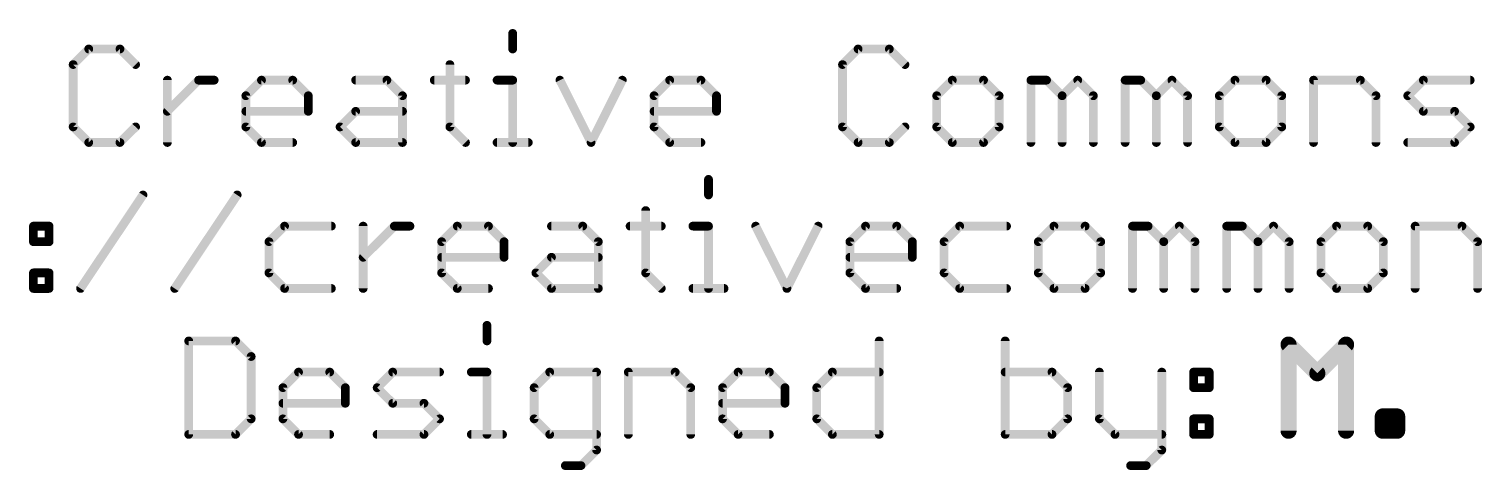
# Model space of a CAD drawing. Extents: x -9 to 98, y -21 to 39.
# Drawn here: x 20.16 to 45.41, y -20.86 to -13.19 of the extents above; entities that cross this region are included whole.
import ezdxf

# ---------------------------------------------------------------- set-up
doc = ezdxf.new("R2010")
doc.units = 0
doc.layers.add('51', color=53, linetype='CONTINUOUS')

msp = doc.modelspace()

# ---------------------------------------------------------------- linework, layer by layer
at = {"layer": '51'}
for points, const_width in [([(28.5662, -13.2656), (28.5662, -13.5368)], 0.1524), ([(21.199, -13.5368), (20.9279, -13.808)], 0.1524), ([(21.7414, -13.5368), (21.199, -13.5368)], 0.1524), ([(22.0125, -13.808), (21.7414, -13.5368)], 0.1524), ([(34.5691, -13.5368), (34.298, -13.808)], 0.1524), ([(35.1115, -13.5368), (34.5691, -13.5368)], 0.1524), ([(35.3826, -13.808), (35.1115, -13.5368)], 0.1524), ([(20.9279, -13.808), (20.9279, -14.8926)], 0.1524), ([(27.4748, -13.808), (27.4748, -14.8926)], 0.1524), ([(34.298, -13.808), (34.298, -14.8926)], 0.1524), ([(22.565, -15.1638), (22.565, -14.0791)], 0.1524), ([(22.565, -14.6215), (23.1074, -14.0791)], 0.1524), ([(23.1074, -14.0791), (23.3785, -14.0791)], 0.1524), ([(23.9293, -14.3503), (24.2005, -14.0791)], 0.1524), ([(24.2005, -14.0791), (24.7428, -14.0791)], 0.1524), ([(24.7428, -14.0791), (25.014, -14.3503)], 0.1524), ([(25.8376, -14.0791), (26.38, -14.0791)], 0.1524), ([(26.38, -14.0791), (26.6511, -14.3503)], 0.1524), ([(27.2036, -14.0791), (27.746, -14.0791)], 0.1524), ([(28.2951, -14.0791), (28.5662, -14.0791)], 0.1524), ([(28.5662, -14.0791), (28.5662, -15.1638)], 0.1524), ([(29.3865, -14.0791), (29.9288, -15.1638)], 0.1524), ([(29.9288, -15.1638), (30.4712, -14.0791)], 0.1524), ([(31.0237, -14.3503), (31.2948, -14.0791)], 0.1524), ([(31.2948, -14.0791), (31.8372, -14.0791)], 0.1524), ([(31.8372, -14.0791), (32.1083, -14.3503)], 0.1524), ([(36.2063, -14.0791), (35.9351, -14.3503)], 0.1524), ([(36.7486, -14.0791), (36.2063, -14.0791)], 0.1524), ([(37.0198, -14.3503), (36.7486, -14.0791)], 0.1524), ([(37.5723, -15.1638), (37.5723, -14.0791)], 0.1524), ([(37.5723, -14.0791), (37.8435, -14.0791)], 0.1524), ([(37.8435, -14.0791), (38.1146, -14.3503)], 0.1524), ([(38.1146, -14.3503), (38.3858, -14.0791)], 0.1524), ([(38.3858, -14.0791), (38.657, -14.3503)], 0.1524), ([(39.2095, -15.1638), (39.2095, -14.0791)], 0.1524), ([(39.2095, -14.0791), (39.4806, -14.0791)], 0.1524), ([(39.4806, -14.0791), (39.7518, -14.3503)], 0.1524), ([(39.7518, -14.3503), (40.0229, -14.0791)], 0.1524), ([(40.0229, -14.0791), (40.2941, -14.3503)], 0.1524), ([(41.1178, -14.0791), (40.8466, -14.3503)], 0.1524), ([(41.6601, -14.0791), (41.1178, -14.0791)], 0.1524), ([(41.9313, -14.3503), (41.6601, -14.0791)], 0.1524), ([(42.4838, -15.1638), (42.4838, -14.0791)], 0.1524), ([(42.4838, -14.0791), (43.2973, -14.0791)], 0.1524), ([(43.2973, -14.0791), (43.5684, -14.3503)], 0.1524), ([(44.1209, -14.3503), (44.3921, -14.0791)], 0.1524), ([(44.3921, -14.0791), (45.2056, -14.0791)], 0.1524), ([(23.9293, -14.8926), (23.9293, -14.3503)], 0.1524), ([(25.014, -14.3503), (25.014, -14.6215)], 0.1524), ([(26.6511, -14.3503), (26.6511, -15.1638)], 0.1524), ([(31.0237, -14.8926), (31.0237, -14.3503)], 0.1524), ([(32.1083, -14.3503), (32.1083, -14.6215)], 0.1524), ([(35.9351, -14.3503), (35.9351, -14.8926)], 0.1524), ([(37.0198, -14.8926), (37.0198, -14.3503)], 0.1524), ([(38.1146, -14.3503), (38.1146, -15.1638)], 0.1524), ([(38.657, -14.3503), (38.657, -15.1638)], 0.1524), ([(39.7518, -14.3503), (39.7518, -15.1638)], 0.1524), ([(40.2941, -14.3503), (40.2941, -15.1638)], 0.1524), ([(40.8466, -14.3503), (40.8466, -14.8926)], 0.1524), ([(41.9313, -14.8926), (41.9313, -14.3503)], 0.1524), ([(43.5684, -14.3503), (43.5684, -15.1638)], 0.1524), ([(44.3921, -14.6215), (44.1209, -14.3503)], 0.1524), ([(25.014, -14.6215), (23.9293, -14.6215)], 0.1524), ([(25.5665, -14.8926), (25.8376, -14.6215)], 0.1524), ([(25.8376, -14.6215), (26.6511, -14.6215)], 0.1524), ([(32.1083, -14.6215), (31.0237, -14.6215)], 0.1524), ([(44.9344, -14.6215), (44.3921, -14.6215)], 0.1524), ([(45.2056, -14.8926), (44.9344, -14.6215)], 0.1524), ([(20.9279, -14.8926), (21.199, -15.1638)], 0.1524), ([(21.7414, -15.1638), (22.0125, -14.8926)], 0.1524), ([(24.2005, -15.1638), (23.9293, -14.8926)], 0.1524), ([(25.8376, -15.1638), (25.5665, -14.8926)], 0.1524), ([(27.4748, -14.8926), (27.746, -15.1638)], 0.1524), ([(31.2948, -15.1638), (31.0237, -14.8926)], 0.1524), ([(34.298, -14.8926), (34.5691, -15.1638)], 0.1524), ([(35.1115, -15.1638), (35.3826, -14.8926)], 0.1524), ([(35.9351, -14.8926), (36.2063, -15.1638)], 0.1524), ([(36.7486, -15.1638), (37.0198, -14.8926)], 0.1524), ([(40.8466, -14.8926), (41.1178, -15.1638)], 0.1524), ([(41.6601, -15.1638), (41.9313, -14.8926)], 0.1524), ([(44.9344, -15.1638), (45.2056, -14.8926)], 0.1524), ([(21.199, -15.1638), (21.7414, -15.1638)], 0.1524), ([(24.7428, -15.1638), (24.2005, -15.1638)], 0.1524), ([(26.6511, -15.1638), (25.8376, -15.1638)], 0.1524), ([(28.2951, -15.1638), (28.8374, -15.1638)], 0.1524), ([(31.8372, -15.1638), (31.2948, -15.1638)], 0.1524), ([(34.5691, -15.1638), (35.1115, -15.1638)], 0.1524), ([(36.2063, -15.1638), (36.7486, -15.1638)], 0.1524), ([(41.1178, -15.1638), (41.6601, -15.1638)], 0.1524), ([(44.1209, -15.1638), (44.9344, -15.1638)], 0.1524), ([(31.969, -15.8056), (31.969, -16.0768)], 0.1524), ([(21.0563, -17.7038), (22.1409, -16.0768)], 0.1524), ([(22.6934, -17.7038), (23.7781, -16.0768)], 0.1524), ([(30.8775, -16.348), (30.8775, -17.4326)], 0.1524), ([(20.2377, -16.6191), (20.5089, -16.6191)], 0.1524), ([(20.2377, -16.8903), (20.2377, -16.6191)], 0.1524), ([(20.5089, -16.6191), (20.5089, -16.8903)], 0.1524), ([(24.6018, -16.6191), (24.3306, -16.8903)], 0.1524), ([(25.4153, -16.6191), (24.6018, -16.6191)], 0.1524), ([(25.9677, -17.7038), (25.9677, -16.6191)], 0.1524), ([(25.9677, -17.1615), (26.5101, -16.6191)], 0.1524), ([(26.5101, -16.6191), (26.7812, -16.6191)], 0.1524), ([(27.332, -16.8903), (27.6032, -16.6191)], 0.1524), ([(27.6032, -16.6191), (28.1455, -16.6191)], 0.1524), ([(28.1455, -16.6191), (28.4167, -16.8903)], 0.1524), ([(29.2404, -16.6191), (29.7827, -16.6191)], 0.1524), ([(29.7827, -16.6191), (30.0539, -16.8903)], 0.1524), ([(30.6064, -16.6191), (31.1487, -16.6191)], 0.1524), ([(31.6978, -16.6191), (31.969, -16.6191)], 0.1524), ([(31.969, -16.6191), (31.969, -17.7038)], 0.1524), ([(32.7892, -16.6191), (33.3316, -17.7038)], 0.1524), ([(33.3316, -17.7038), (33.8739, -16.6191)], 0.1524), ([(34.4264, -16.8903), (34.6975, -16.6191)], 0.1524), ([(34.6975, -16.6191), (35.2399, -16.6191)], 0.1524), ([(35.2399, -16.6191), (35.511, -16.8903)], 0.1524), ([(36.3347, -16.6191), (36.0635, -16.8903)], 0.1524), ([(37.1482, -16.6191), (36.3347, -16.6191)], 0.1524), ([(37.9719, -16.6191), (37.7007, -16.8903)], 0.1524), ([(38.5142, -16.6191), (37.9719, -16.6191)], 0.1524), ([(38.7854, -16.8903), (38.5142, -16.6191)], 0.1524), ([(39.3379, -17.7038), (39.3379, -16.6191)], 0.1524), ([(39.3379, -16.6191), (39.609, -16.6191)], 0.1524), ([(39.609, -16.6191), (39.8802, -16.8903)], 0.1524), ([(39.8802, -16.8903), (40.1514, -16.6191)], 0.1524), ([(40.1514, -16.6191), (40.4225, -16.8903)], 0.1524), ([(40.975, -17.7038), (40.975, -16.6191)], 0.1524), ([(40.975, -16.6191), (41.2462, -16.6191)], 0.1524), ([(41.2462, -16.6191), (41.5173, -16.8903)], 0.1524), ([(41.5173, -16.8903), (41.7885, -16.6191)], 0.1524), ([(41.7885, -16.6191), (42.0597, -16.8903)], 0.1524), ([(42.8833, -16.6191), (42.6122, -16.8903)], 0.1524), ([(43.4257, -16.6191), (42.8833, -16.6191)], 0.1524), ([(43.6968, -16.8903), (43.4257, -16.6191)], 0.1524), ([(44.2493, -17.7038), (44.2493, -16.6191)], 0.1524), ([(44.2493, -16.6191), (45.0628, -16.6191)], 0.1524), ([(45.0628, -16.6191), (45.334, -16.8903)], 0.1524), ([(20.5089, -16.8903), (20.2377, -16.8903)], 0.1524), ([(24.3306, -16.8903), (24.3306, -17.4326)], 0.1524), ([(27.332, -17.4326), (27.332, -16.8903)], 0.1524), ([(28.4167, -16.8903), (28.4167, -17.1615)], 0.1524), ([(30.0539, -16.8903), (30.0539, -17.7038)], 0.1524), ([(34.4264, -17.4326), (34.4264, -16.8903)], 0.1524), ([(35.511, -16.8903), (35.511, -17.1615)], 0.1524), ([(36.0635, -16.8903), (36.0635, -17.4326)], 0.1524), ([(37.7007, -16.8903), (37.7007, -17.4326)], 0.1524), ([(38.7854, -17.4326), (38.7854, -16.8903)], 0.1524), ([(39.8802, -16.8903), (39.8802, -17.7038)], 0.1524), ([(40.4225, -16.8903), (40.4225, -17.7038)], 0.1524), ([(41.5173, -16.8903), (41.5173, -17.7038)], 0.1524), ([(42.0597, -16.8903), (42.0597, -17.7038)], 0.1524), ([(42.6122, -16.8903), (42.6122, -17.4326)], 0.1524), ([(43.6968, -17.4326), (43.6968, -16.8903)], 0.1524), ([(45.334, -16.8903), (45.334, -17.7038)], 0.1524), ([(28.4167, -17.1615), (27.332, -17.1615)], 0.1524), ([(28.9692, -17.4326), (29.2404, -17.1615)], 0.1524), ([(29.2404, -17.1615), (30.0539, -17.1615)], 0.1524), ([(35.511, -17.1615), (34.4264, -17.1615)], 0.1524), ([(20.2377, -17.4326), (20.5089, -17.4326)], 0.1524), ([(20.2377, -17.7038), (20.2377, -17.4326)], 0.1524), ([(20.5089, -17.4326), (20.5089, -17.7038)], 0.1524), ([(24.3306, -17.4326), (24.6018, -17.7038)], 0.1524), ([(27.6032, -17.7038), (27.332, -17.4326)], 0.1524), ([(29.2404, -17.7038), (28.9692, -17.4326)], 0.1524), ([(30.8775, -17.4326), (31.1487, -17.7038)], 0.1524), ([(34.6975, -17.7038), (34.4264, -17.4326)], 0.1524), ([(36.0635, -17.4326), (36.3347, -17.7038)], 0.1524), ([(37.7007, -17.4326), (37.9719, -17.7038)], 0.1524), ([(38.5142, -17.7038), (38.7854, -17.4326)], 0.1524), ([(42.6122, -17.4326), (42.8833, -17.7038)], 0.1524), ([(43.4257, -17.7038), (43.6968, -17.4326)], 0.1524), ([(20.5089, -17.7038), (20.2377, -17.7038)], 0.1524), ([(24.6018, -17.7038), (25.4153, -17.7038)], 0.1524), ([(28.1455, -17.7038), (27.6032, -17.7038)], 0.1524), ([(30.0539, -17.7038), (29.2404, -17.7038)], 0.1524), ([(31.6978, -17.7038), (32.2401, -17.7038)], 0.1524), ([(35.2399, -17.7038), (34.6975, -17.7038)], 0.1524), ([(36.3347, -17.7038), (37.1482, -17.7038)], 0.1524), ([(37.9719, -17.7038), (38.5142, -17.7038)], 0.1524), ([(42.8833, -17.7038), (43.4257, -17.7038)], 0.1524), ([(28.1188, -18.3456), (28.1188, -18.6168)], 0.1524), ([(22.9362, -18.6168), (22.9362, -20.2438)], 0.1524), ([(23.7497, -18.6168), (22.9362, -18.6168)], 0.1524), ([(24.0209, -18.888), (23.7497, -18.6168)], 0.1524), ([(34.9352, -18.6168), (34.9352, -20.2438)], 0.1524), ([(37.1249, -18.6168), (37.1249, -20.2438)], 0.1524), ([(42.0497, -20.1803), (42.0497, -18.6804)], 0.2794), ([(42.0497, -18.6804), (42.5497, -19.1804)], 0.2794), ([(42.5497, -19.1804), (43.0496, -18.6804)], 0.2794), ([(43.0496, -18.6804), (43.0496, -20.1803)], 0.2794), ([(24.0209, -19.9726), (24.0209, -18.888)], 0.1524), ([(24.5734, -19.4303), (24.8445, -19.1591)], 0.1524), ([(24.8445, -19.1591), (25.3869, -19.1591)], 0.1524), ([(25.3869, -19.1591), (25.658, -19.4303)], 0.1524), ([(26.2105, -19.4303), (26.4817, -19.1591)], 0.1524), ([(26.4817, -19.1591), (27.2952, -19.1591)], 0.1524), ([(27.8477, -19.1591), (28.1188, -19.1591)], 0.1524), ([(28.1188, -19.1591), (28.1188, -20.2438)], 0.1524), ([(29.2103, -19.1591), (28.9391, -19.4303)], 0.1524), ([(30.0238, -19.1591), (29.2103, -19.1591)], 0.1524), ([(30.0238, -20.515), (30.0238, -19.1591)], 0.1524), ([(30.5763, -20.2438), (30.5763, -19.1591)], 0.1524), ([(30.5763, -19.1591), (31.3898, -19.1591)], 0.1524), ([(31.3898, -19.1591), (31.6609, -19.4303)], 0.1524), ([(32.2134, -19.4303), (32.4846, -19.1591)], 0.1524), ([(32.4846, -19.1591), (33.0269, -19.1591)], 0.1524), ([(33.0269, -19.1591), (33.2981, -19.4303)], 0.1524), ([(33.8506, -19.4303), (34.1217, -19.1591)], 0.1524), ([(34.1217, -19.1591), (34.9352, -19.1591)], 0.1524), ([(37.9384, -19.1591), (37.1249, -19.1591)], 0.1524), ([(38.2095, -19.4303), (37.9384, -19.1591)], 0.1524), ([(38.762, -19.1591), (38.762, -19.9726)], 0.1524), ([(39.8467, -19.1591), (39.8467, -20.515)], 0.1524), ([(40.3992, -19.1591), (40.6704, -19.1591)], 0.1524), ([(40.3992, -19.4303), (40.3992, -19.1591)], 0.1524), ([(40.6704, -19.1591), (40.6704, -19.4303)], 0.1524), ([(24.5734, -19.9726), (24.5734, -19.4303)], 0.1524), ([(25.658, -19.4303), (25.658, -19.7015)], 0.1524), ([(26.4817, -19.7015), (26.2105, -19.4303)], 0.1524), ([(28.9391, -19.4303), (28.9391, -19.9726)], 0.1524), ([(31.6609, -19.4303), (31.6609, -20.2438)], 0.1524), ([(32.2134, -19.9726), (32.2134, -19.4303)], 0.1524), ([(33.2981, -19.4303), (33.2981, -19.7015)], 0.1524), ([(33.8506, -19.9726), (33.8506, -19.4303)], 0.1524), ([(38.2095, -19.9726), (38.2095, -19.4303)], 0.1524), ([(40.6704, -19.4303), (40.3992, -19.4303)], 0.1524), ([(25.658, -19.7015), (24.5734, -19.7015)], 0.1524), ([(27.024, -19.7015), (26.4817, -19.7015)], 0.1524), ([(27.2952, -19.9726), (27.024, -19.7015)], 0.1524), ([(33.2981, -19.7015), (32.2134, -19.7015)], 0.1524), ([(23.7497, -20.2438), (24.0209, -19.9726)], 0.1524), ([(24.8445, -20.2438), (24.5734, -19.9726)], 0.1524), ([(27.024, -20.2438), (27.2952, -19.9726)], 0.1524), ([(28.9391, -19.9726), (29.2103, -20.2438)], 0.1524), ([(32.4846, -20.2438), (32.2134, -19.9726)], 0.1524), ([(34.1217, -20.2438), (33.8506, -19.9726)], 0.1524), ([(37.9384, -20.2438), (38.2095, -19.9726)], 0.1524), ([(38.762, -19.9726), (39.0332, -20.2438)], 0.1524), ([(40.3992, -19.9726), (40.6704, -19.9726)], 0.1524), ([(40.3992, -20.2438), (40.3992, -19.9726)], 0.1524), ([(40.6704, -19.9726), (40.6704, -20.2438)], 0.1524), ([(43.6869, -20.1803), (43.6869, -19.9303)], 0.2794), ([(43.6869, -19.9303), (43.9368, -19.9303)], 0.2794), ([(43.9368, -19.9303), (43.9368, -20.1803)], 0.2794), ([(22.9362, -20.2438), (23.7497, -20.2438)], 0.1524), ([(25.3869, -20.2438), (24.8445, -20.2438)], 0.1524), ([(26.2105, -20.2438), (27.024, -20.2438)], 0.1524), ([(27.8477, -20.2438), (28.39, -20.2438)], 0.1524), ([(29.2103, -20.2438), (30.0238, -20.2438)], 0.1524), ([(33.0269, -20.2438), (32.4846, -20.2438)], 0.1524), ([(34.9352, -20.2438), (34.1217, -20.2438)], 0.1524), ([(37.1249, -20.2438), (37.9384, -20.2438)], 0.1524), ([(39.0332, -20.2438), (39.8467, -20.2438)], 0.1524), ([(40.6704, -20.2438), (40.3992, -20.2438)], 0.1524), ([(43.9368, -20.1803), (43.6869, -20.1803)], 0.2794), ([(29.7526, -20.7861), (30.0238, -20.515)], 0.1524), ([(39.8467, -20.515), (39.5755, -20.7861)], 0.1524), ([(29.4814, -20.7861), (29.7526, -20.7861)], 0.1524), ([(39.5755, -20.7861), (39.3044, -20.7861)], 0.1524)]:
    msp.add_lwpolyline(points, dxfattribs=dict(at, const_width=const_width))
for points, const_width in [([(28.6043, -13.2656, 1), (28.5281, -13.2656)], 0.0762), ([(21.199, -13.4987, 1), (21.199, -13.5749)], 0.0762), ([(21.226, -13.5638, 1), (21.1721, -13.5099)], 0.0762), ([(21.7683, -13.5099, 1), (21.7144, -13.5638)], 0.0762), ([(21.7414, -13.5749, 1), (21.7414, -13.4987)], 0.0762), ([(28.5281, -13.5368, 1), (28.6043, -13.5368)], 0.0762), ([(34.5691, -13.4987, 1), (34.5691, -13.5749)], 0.0762), ([(34.5961, -13.5638, 1), (34.5422, -13.5099)], 0.0762), ([(35.1384, -13.5099, 1), (35.0845, -13.5638)], 0.0762), ([(35.1115, -13.5749, 1), (35.1115, -13.4987)], 0.0762), ([(20.9009, -13.781, 1), (20.9548, -13.8349)], 0.0762), ([(20.966, -13.808, 1), (20.8898, -13.808)], 0.0762), ([(21.9856, -13.8349, 1), (22.0395, -13.781)], 0.0762), ([(27.5129, -13.808, 1), (27.4367, -13.808)], 0.0762), ([(34.271, -13.781, 1), (34.3249, -13.8349)], 0.0762), ([(34.3361, -13.808, 1), (34.2599, -13.808)], 0.0762), ([(35.3557, -13.8349, 1), (35.4096, -13.781)], 0.0762), ([(22.6031, -14.0791, 1), (22.5269, -14.0791)], 0.0762), ([(23.1074, -14.041, 1), (23.1074, -14.1172)], 0.0762), ([(23.1343, -14.1061, 1), (23.0804, -14.0522)], 0.0762), ([(23.3785, -14.1172, 1), (23.3785, -14.041)], 0.0762), ([(24.2005, -14.041, 1), (24.2005, -14.1172)], 0.0762), ([(24.2274, -14.1061, 1), (24.1735, -14.0522)], 0.0762), ([(24.7698, -14.0522, 1), (24.7159, -14.1061)], 0.0762), ([(24.7428, -14.1172, 1), (24.7428, -14.041)], 0.0762), ([(25.8376, -14.041, 1), (25.8376, -14.1172)], 0.0762), ([(26.4069, -14.0522, 1), (26.353, -14.1061)], 0.0762), ([(26.38, -14.1172, 1), (26.38, -14.041)], 0.0762), ([(27.2036, -14.041, 1), (27.2036, -14.1172)], 0.0762), ([(27.746, -14.1172, 1), (27.746, -14.041)], 0.0762), ([(28.2951, -14.041, 1), (28.2951, -14.1172)], 0.0762), ([(28.6043, -14.0791, 1), (28.5281, -14.0791)], 0.0762), ([(28.5662, -14.1172, 1), (28.5662, -14.041)], 0.0762), ([(29.4206, -14.0621, 1), (29.3524, -14.0962)], 0.0762), ([(30.5052, -14.0962, 1), (30.4371, -14.0621)], 0.0762), ([(31.2948, -14.041, 1), (31.2948, -14.1172)], 0.0762), ([(31.3218, -14.1061, 1), (31.2679, -14.0522)], 0.0762), ([(31.8641, -14.0522, 1), (31.8102, -14.1061)], 0.0762), ([(31.8372, -14.1172, 1), (31.8372, -14.041)], 0.0762), ([(36.2063, -14.041, 1), (36.2063, -14.1172)], 0.0762), ([(36.2332, -14.1061, 1), (36.1794, -14.0522)], 0.0762), ([(36.7756, -14.0522, 1), (36.7217, -14.1061)], 0.0762), ([(36.7486, -14.1172, 1), (36.7486, -14.041)], 0.0762), ([(37.6104, -14.0791, 1), (37.5342, -14.0791)], 0.0762), ([(37.5723, -14.041, 1), (37.5723, -14.1172)], 0.0762), ([(37.8704, -14.0522, 1), (37.8165, -14.1061)], 0.0762), ([(37.8435, -14.1172, 1), (37.8435, -14.041)], 0.0762), ([(38.4127, -14.0522, 1), (38.3588, -14.1061)], 0.0762), ([(38.4127, -14.1061, 1), (38.3588, -14.0522)], 0.0762), ([(39.2476, -14.0791, 1), (39.1714, -14.0791)], 0.0762), ([(39.2095, -14.041, 1), (39.2095, -14.1172)], 0.0762), ([(39.5076, -14.0522, 1), (39.4537, -14.1061)], 0.0762), ([(39.4806, -14.1172, 1), (39.4806, -14.041)], 0.0762), ([(40.0499, -14.0522, 1), (39.996, -14.1061)], 0.0762), ([(40.0499, -14.1061, 1), (39.996, -14.0522)], 0.0762), ([(41.1178, -14.041, 1), (41.1178, -14.1172)], 0.0762), ([(41.1447, -14.1061, 1), (41.0908, -14.0522)], 0.0762), ([(41.687, -14.0522, 1), (41.6332, -14.1061)], 0.0762), ([(41.6601, -14.1172, 1), (41.6601, -14.041)], 0.0762), ([(42.5219, -14.0791, 1), (42.4457, -14.0791)], 0.0762), ([(42.4838, -14.041, 1), (42.4838, -14.1172)], 0.0762), ([(43.3242, -14.0522, 1), (43.2703, -14.1061)], 0.0762), ([(43.2973, -14.1172, 1), (43.2973, -14.041)], 0.0762), ([(44.3921, -14.041, 1), (44.3921, -14.1172)], 0.0762), ([(44.419, -14.1061, 1), (44.3651, -14.0522)], 0.0762), ([(45.2056, -14.1172, 1), (45.2056, -14.041)], 0.0762), ([(23.9674, -14.3503, 1), (23.8912, -14.3503)], 0.0762), ([(23.9024, -14.3234, 1), (23.9563, -14.3772)], 0.0762), ([(25.0521, -14.3503, 1), (24.9759, -14.3503)], 0.0762), ([(24.987, -14.3772, 1), (25.0409, -14.3234)], 0.0762), ([(26.6892, -14.3503, 1), (26.613, -14.3503)], 0.0762), ([(26.6242, -14.3772, 1), (26.6781, -14.3234)], 0.0762), ([(31.0618, -14.3503, 1), (30.9856, -14.3503)], 0.0762), ([(30.9967, -14.3234, 1), (31.0506, -14.3772)], 0.0762), ([(32.1464, -14.3503, 1), (32.0702, -14.3503)], 0.0762), ([(32.0814, -14.3772, 1), (32.1353, -14.3234)], 0.0762), ([(35.9732, -14.3503, 1), (35.897, -14.3503)], 0.0762), ([(35.9082, -14.3234, 1), (35.9621, -14.3772)], 0.0762), ([(37.0579, -14.3503, 1), (36.9817, -14.3503)], 0.0762), ([(36.9929, -14.3772, 1), (37.0467, -14.3234)], 0.0762), ([(38.1527, -14.3503, 1), (38.0765, -14.3503)], 0.0762), ([(38.0877, -14.3234, 1), (38.1416, -14.3772)], 0.0762), ([(38.0877, -14.3772, 1), (38.1416, -14.3234)], 0.0762), ([(38.6951, -14.3503, 1), (38.6189, -14.3503)], 0.0762), ([(38.63, -14.3772, 1), (38.6839, -14.3234)], 0.0762), ([(39.7899, -14.3503, 1), (39.7137, -14.3503)], 0.0762), ([(39.7248, -14.3234, 1), (39.7787, -14.3772)], 0.0762), ([(39.7248, -14.3772, 1), (39.7787, -14.3234)], 0.0762), ([(40.3322, -14.3503, 1), (40.256, -14.3503)], 0.0762), ([(40.2672, -14.3772, 1), (40.3211, -14.3234)], 0.0762), ([(40.8847, -14.3503, 1), (40.8085, -14.3503)], 0.0762), ([(40.8197, -14.3234, 1), (40.8735, -14.3772)], 0.0762), ([(41.9694, -14.3503, 1), (41.8932, -14.3503)], 0.0762), ([(41.9043, -14.3772, 1), (41.9582, -14.3234)], 0.0762), ([(43.6065, -14.3503, 1), (43.5303, -14.3503)], 0.0762), ([(43.5415, -14.3772, 1), (43.5954, -14.3234)], 0.0762), ([(44.1479, -14.3234, 1), (44.094, -14.3772)], 0.0762), ([(44.094, -14.3234, 1), (44.1479, -14.3772)], 0.0762), ([(22.5381, -14.5945, 1), (22.592, -14.6484)], 0.0762), ([(23.9293, -14.5834, 1), (23.9293, -14.6596)], 0.0762), ([(24.9759, -14.6215, 1), (25.0521, -14.6215)], 0.0762), ([(25.014, -14.6596, 1), (25.014, -14.5834)], 0.0762), ([(25.8376, -14.5834, 1), (25.8376, -14.6596)], 0.0762), ([(25.8646, -14.6484, 1), (25.8107, -14.5945)], 0.0762), ([(26.6511, -14.6596, 1), (26.6511, -14.5834)], 0.0762), ([(31.0237, -14.5834, 1), (31.0237, -14.6596)], 0.0762), ([(32.0702, -14.6215, 1), (32.1464, -14.6215)], 0.0762), ([(32.1083, -14.6596, 1), (32.1083, -14.5834)], 0.0762), ([(44.3921, -14.5834, 1), (44.3921, -14.6596)], 0.0762), ([(44.3651, -14.6484, 1), (44.419, -14.5945)], 0.0762), ([(44.9614, -14.5945, 1), (44.9075, -14.6484)], 0.0762), ([(44.9344, -14.6596, 1), (44.9344, -14.5834)], 0.0762), ([(20.9548, -14.8657, 1), (20.9009, -14.9196)], 0.0762), ([(20.8898, -14.8926, 1), (20.966, -14.8926)], 0.0762), ([(22.0395, -14.9196, 1), (21.9856, -14.8657)], 0.0762), ([(23.9563, -14.8657, 1), (23.9024, -14.9196)], 0.0762), ([(23.8912, -14.8926, 1), (23.9674, -14.8926)], 0.0762), ([(25.5934, -14.8657, 1), (25.5395, -14.9196)], 0.0762), ([(25.5395, -14.8657, 1), (25.5934, -14.9196)], 0.0762), ([(27.5017, -14.8657, 1), (27.4479, -14.9196)], 0.0762), ([(27.4367, -14.8926, 1), (27.5129, -14.8926)], 0.0762), ([(31.0506, -14.8657, 1), (30.9967, -14.9196)], 0.0762), ([(30.9856, -14.8926, 1), (31.0618, -14.8926)], 0.0762), ([(34.3249, -14.8657, 1), (34.271, -14.9196)], 0.0762), ([(34.2599, -14.8926, 1), (34.3361, -14.8926)], 0.0762), ([(35.4096, -14.9196, 1), (35.3557, -14.8657)], 0.0762), ([(35.9621, -14.8657, 1), (35.9082, -14.9196)], 0.0762), ([(35.897, -14.8926, 1), (35.9732, -14.8926)], 0.0762), ([(36.9817, -14.8926, 1), (37.0579, -14.8926)], 0.0762), ([(37.0467, -14.9196, 1), (36.9929, -14.8657)], 0.0762), ([(40.8735, -14.8657, 1), (40.8197, -14.9196)], 0.0762), ([(40.8085, -14.8926, 1), (40.8847, -14.8926)], 0.0762), ([(41.8932, -14.8926, 1), (41.9694, -14.8926)], 0.0762), ([(41.9582, -14.9196, 1), (41.9043, -14.8657)], 0.0762), ([(45.2325, -14.9196, 1), (45.1786, -14.8657)], 0.0762), ([(45.1786, -14.9196, 1), (45.2325, -14.8657)], 0.0762), ([(21.199, -15.1257, 1), (21.199, -15.2019)], 0.0762), ([(21.1721, -15.1907, 1), (21.226, -15.1369)], 0.0762), ([(21.7144, -15.1369, 1), (21.7683, -15.1907)], 0.0762), ([(21.7414, -15.2019, 1), (21.7414, -15.1257)], 0.0762), ([(22.5269, -15.1638, 1), (22.6031, -15.1638)], 0.0762), ([(24.2005, -15.1257, 1), (24.2005, -15.2019)], 0.0762), ([(24.1735, -15.1907, 1), (24.2274, -15.1369)], 0.0762), ([(24.7428, -15.2019, 1), (24.7428, -15.1257)], 0.0762), ([(25.8376, -15.1257, 1), (25.8376, -15.2019)], 0.0762), ([(25.8107, -15.1907, 1), (25.8646, -15.1369)], 0.0762), ([(26.613, -15.1638, 1), (26.6892, -15.1638)], 0.0762), ([(26.6511, -15.2019, 1), (26.6511, -15.1257)], 0.0762), ([(27.719, -15.1907, 1), (27.7729, -15.1369)], 0.0762), ([(28.2951, -15.1257, 1), (28.2951, -15.2019)], 0.0762), ([(28.5281, -15.1638, 1), (28.6043, -15.1638)], 0.0762), ([(28.8374, -15.2019, 1), (28.8374, -15.1257)], 0.0762), ([(29.8948, -15.1468, 1), (29.9629, -15.1808)], 0.0762), ([(29.8948, -15.1808, 1), (29.9629, -15.1468)], 0.0762), ([(31.2948, -15.1257, 1), (31.2948, -15.2019)], 0.0762), ([(31.2679, -15.1907, 1), (31.3218, -15.1369)], 0.0762), ([(31.8372, -15.2019, 1), (31.8372, -15.1257)], 0.0762), ([(34.5691, -15.1257, 1), (34.5691, -15.2019)], 0.0762), ([(34.5422, -15.1907, 1), (34.5961, -15.1369)], 0.0762), ([(35.0845, -15.1369, 1), (35.1384, -15.1907)], 0.0762), ([(35.1115, -15.2019, 1), (35.1115, -15.1257)], 0.0762), ([(36.2063, -15.1257, 1), (36.2063, -15.2019)], 0.0762), ([(36.1794, -15.1907, 1), (36.2332, -15.1369)], 0.0762), ([(36.7217, -15.1369, 1), (36.7756, -15.1907)], 0.0762), ([(36.7486, -15.2019, 1), (36.7486, -15.1257)], 0.0762), ([(37.5342, -15.1638, 1), (37.6104, -15.1638)], 0.0762), ([(38.0765, -15.1638, 1), (38.1527, -15.1638)], 0.0762), ([(38.6189, -15.1638, 1), (38.6951, -15.1638)], 0.0762), ([(39.1714, -15.1638, 1), (39.2476, -15.1638)], 0.0762), ([(39.7137, -15.1638, 1), (39.7899, -15.1638)], 0.0762), ([(40.256, -15.1638, 1), (40.3322, -15.1638)], 0.0762), ([(41.1178, -15.1257, 1), (41.1178, -15.2019)], 0.0762), ([(41.0908, -15.1907, 1), (41.1447, -15.1369)], 0.0762), ([(41.6332, -15.1369, 1), (41.687, -15.1907)], 0.0762), ([(41.6601, -15.2019, 1), (41.6601, -15.1257)], 0.0762), ([(42.4457, -15.1638, 1), (42.5219, -15.1638)], 0.0762), ([(43.5303, -15.1638, 1), (43.6065, -15.1638)], 0.0762), ([(44.1209, -15.1257, 1), (44.1209, -15.2019)], 0.0762), ([(44.9075, -15.1369, 1), (44.9614, -15.1907)], 0.0762), ([(44.9344, -15.2019, 1), (44.9344, -15.1257)], 0.0762), ([(32.0071, -15.8056, 1), (31.9309, -15.8056)], 0.0762), ([(22.1726, -16.0979, 1), (22.1092, -16.0557)], 0.0762), ([(23.8098, -16.0979, 1), (23.7464, -16.0557)], 0.0762), ([(31.9309, -16.0768, 1), (32.0071, -16.0768)], 0.0762), ([(30.9156, -16.348, 1), (30.8394, -16.348)], 0.0762), ([(20.2377, -16.581, 1), (20.2377, -16.6572)], 0.0762), ([(20.2758, -16.6191, 1), (20.1996, -16.6191)], 0.0762), ([(20.547, -16.6191, 1), (20.4708, -16.6191)], 0.0762), ([(20.5089, -16.6572, 1), (20.5089, -16.581)], 0.0762), ([(24.6018, -16.581, 1), (24.6018, -16.6572)], 0.0762), ([(24.6287, -16.6461, 1), (24.5748, -16.5922)], 0.0762), ([(25.4153, -16.6572, 1), (25.4153, -16.581)], 0.0762), ([(26.0058, -16.6191, 1), (25.9296, -16.6191)], 0.0762), ([(26.5101, -16.581, 1), (26.5101, -16.6572)], 0.0762), ([(26.537, -16.6461, 1), (26.4831, -16.5922)], 0.0762), ([(26.7812, -16.6572, 1), (26.7812, -16.581)], 0.0762), ([(27.6032, -16.581, 1), (27.6032, -16.6572)], 0.0762), ([(27.6301, -16.6461, 1), (27.5763, -16.5922)], 0.0762), ([(28.1725, -16.5922, 1), (28.1186, -16.6461)], 0.0762), ([(28.1455, -16.6572, 1), (28.1455, -16.581)], 0.0762), ([(29.2404, -16.581, 1), (29.2404, -16.6572)], 0.0762), ([(29.8096, -16.5922, 1), (29.7558, -16.6461)], 0.0762), ([(29.7827, -16.6572, 1), (29.7827, -16.581)], 0.0762), ([(30.6064, -16.581, 1), (30.6064, -16.6572)], 0.0762), ([(31.1487, -16.6572, 1), (31.1487, -16.581)], 0.0762), ([(31.6978, -16.581, 1), (31.6978, -16.6572)], 0.0762), ([(32.0071, -16.6191, 1), (31.9309, -16.6191)], 0.0762), ([(31.969, -16.6572, 1), (31.969, -16.581)], 0.0762), ([(32.8233, -16.6021, 1), (32.7552, -16.6362)], 0.0762), ([(33.908, -16.6362, 1), (33.8398, -16.6021)], 0.0762), ([(34.6975, -16.581, 1), (34.6975, -16.6572)], 0.0762), ([(34.7245, -16.6461, 1), (34.6706, -16.5922)], 0.0762), ([(35.2668, -16.5922, 1), (35.2129, -16.6461)], 0.0762), ([(35.2399, -16.6572, 1), (35.2399, -16.581)], 0.0762), ([(36.3347, -16.581, 1), (36.3347, -16.6572)], 0.0762), ([(36.3616, -16.6461, 1), (36.3078, -16.5922)], 0.0762), ([(37.1482, -16.6572, 1), (37.1482, -16.581)], 0.0762), ([(37.9719, -16.581, 1), (37.9719, -16.6572)], 0.0762), ([(37.9988, -16.6461, 1), (37.9449, -16.5922)], 0.0762), ([(38.5411, -16.5922, 1), (38.4873, -16.6461)], 0.0762), ([(38.5142, -16.6572, 1), (38.5142, -16.581)], 0.0762), ([(39.376, -16.6191, 1), (39.2998, -16.6191)], 0.0762), ([(39.3379, -16.581, 1), (39.3379, -16.6572)], 0.0762), ([(39.636, -16.5922, 1), (39.5821, -16.6461)], 0.0762), ([(39.609, -16.6572, 1), (39.609, -16.581)], 0.0762), ([(40.1783, -16.5922, 1), (40.1244, -16.6461)], 0.0762), ([(40.1783, -16.6461, 1), (40.1244, -16.5922)], 0.0762), ([(41.0131, -16.6191, 1), (40.9369, -16.6191)], 0.0762), ([(40.975, -16.581, 1), (40.975, -16.6572)], 0.0762), ([(41.2731, -16.5922, 1), (41.2192, -16.6461)], 0.0762), ([(41.2462, -16.6572, 1), (41.2462, -16.581)], 0.0762), ([(41.8154, -16.5922, 1), (41.7616, -16.6461)], 0.0762), ([(41.8154, -16.6461, 1), (41.7616, -16.5922)], 0.0762), ([(42.8833, -16.581, 1), (42.8833, -16.6572)], 0.0762), ([(42.9103, -16.6461, 1), (42.8564, -16.5922)], 0.0762), ([(43.4526, -16.5922, 1), (43.3987, -16.6461)], 0.0762), ([(43.4257, -16.6572, 1), (43.4257, -16.581)], 0.0762), ([(44.2874, -16.6191, 1), (44.2112, -16.6191)], 0.0762), ([(44.2493, -16.581, 1), (44.2493, -16.6572)], 0.0762), ([(45.0898, -16.5922, 1), (45.0359, -16.6461)], 0.0762), ([(45.0628, -16.6572, 1), (45.0628, -16.581)], 0.0762), ([(20.2377, -16.8522, 1), (20.2377, -16.9284)], 0.0762), ([(20.1996, -16.8903, 1), (20.2758, -16.8903)], 0.0762), ([(20.4708, -16.8903, 1), (20.547, -16.8903)], 0.0762), ([(20.5089, -16.9284, 1), (20.5089, -16.8522)], 0.0762), ([(24.3687, -16.8903, 1), (24.2925, -16.8903)], 0.0762), ([(24.3036, -16.8634, 1), (24.3575, -16.9172)], 0.0762), ([(27.3701, -16.8903, 1), (27.2939, -16.8903)], 0.0762), ([(27.3051, -16.8634, 1), (27.359, -16.9172)], 0.0762), ([(28.4548, -16.8903, 1), (28.3786, -16.8903)], 0.0762), ([(28.3898, -16.9172, 1), (28.4436, -16.8634)], 0.0762), ([(30.092, -16.8903, 1), (30.0158, -16.8903)], 0.0762), ([(30.0269, -16.9172, 1), (30.0808, -16.8634)], 0.0762), ([(34.4645, -16.8903, 1), (34.3883, -16.8903)], 0.0762), ([(34.3994, -16.8634, 1), (34.4533, -16.9172)], 0.0762), ([(35.5491, -16.8903, 1), (35.4729, -16.8903)], 0.0762), ([(35.4841, -16.9172, 1), (35.538, -16.8634)], 0.0762), ([(36.1016, -16.8903, 1), (36.0254, -16.8903)], 0.0762), ([(36.0366, -16.8634, 1), (36.0905, -16.9172)], 0.0762), ([(37.7388, -16.8903, 1), (37.6626, -16.8903)], 0.0762), ([(37.6738, -16.8634, 1), (37.7276, -16.9172)], 0.0762), ([(38.8235, -16.8903, 1), (38.7473, -16.8903)], 0.0762), ([(38.7584, -16.9172, 1), (38.8123, -16.8634)], 0.0762), ([(39.9183, -16.8903, 1), (39.8421, -16.8903)], 0.0762), ([(39.8532, -16.8634, 1), (39.9071, -16.9172)], 0.0762), ([(39.8532, -16.9172, 1), (39.9071, -16.8634)], 0.0762), ([(40.4606, -16.8903, 1), (40.3844, -16.8903)], 0.0762), ([(40.3956, -16.9172, 1), (40.4495, -16.8634)], 0.0762), ([(41.5554, -16.8903, 1), (41.4792, -16.8903)], 0.0762), ([(41.4904, -16.8634, 1), (41.5443, -16.9172)], 0.0762), ([(41.4904, -16.9172, 1), (41.5443, -16.8634)], 0.0762), ([(42.0978, -16.8903, 1), (42.0216, -16.8903)], 0.0762), ([(42.0327, -16.9172, 1), (42.0866, -16.8634)], 0.0762), ([(42.6503, -16.8903, 1), (42.5741, -16.8903)], 0.0762), ([(42.5852, -16.8634, 1), (42.6391, -16.9172)], 0.0762), ([(43.7349, -16.8903, 1), (43.6587, -16.8903)], 0.0762), ([(43.6699, -16.9172, 1), (43.7238, -16.8634)], 0.0762), ([(45.3721, -16.8903, 1), (45.2959, -16.8903)], 0.0762), ([(45.307, -16.9172, 1), (45.3609, -16.8634)], 0.0762), ([(25.9408, -17.1345, 1), (25.9947, -17.1884)], 0.0762), ([(27.332, -17.1234, 1), (27.332, -17.1996)], 0.0762), ([(28.3786, -17.1615, 1), (28.4548, -17.1615)], 0.0762), ([(28.4167, -17.1996, 1), (28.4167, -17.1234)], 0.0762), ([(29.2404, -17.1234, 1), (29.2404, -17.1996)], 0.0762), ([(29.2673, -17.1884, 1), (29.2134, -17.1345)], 0.0762), ([(30.0539, -17.1996, 1), (30.0539, -17.1234)], 0.0762), ([(34.4264, -17.1234, 1), (34.4264, -17.1996)], 0.0762), ([(35.4729, -17.1615, 1), (35.5491, -17.1615)], 0.0762), ([(35.511, -17.1996, 1), (35.511, -17.1234)], 0.0762), ([(20.2377, -17.3945, 1), (20.2377, -17.4707)], 0.0762), ([(20.2758, -17.4326, 1), (20.1996, -17.4326)], 0.0762), ([(20.547, -17.4326, 1), (20.4708, -17.4326)], 0.0762), ([(20.5089, -17.4707, 1), (20.5089, -17.3945)], 0.0762), ([(24.3575, -17.4057, 1), (24.3036, -17.4596)], 0.0762), ([(24.2925, -17.4326, 1), (24.3687, -17.4326)], 0.0762), ([(27.359, -17.4057, 1), (27.3051, -17.4596)], 0.0762), ([(27.2939, -17.4326, 1), (27.3701, -17.4326)], 0.0762), ([(28.9961, -17.4057, 1), (28.9423, -17.4596)], 0.0762), ([(28.9423, -17.4057, 1), (28.9961, -17.4596)], 0.0762), ([(30.9045, -17.4057, 1), (30.8506, -17.4596)], 0.0762), ([(30.8394, -17.4326, 1), (30.9156, -17.4326)], 0.0762), ([(34.4533, -17.4057, 1), (34.3994, -17.4596)], 0.0762), ([(34.3883, -17.4326, 1), (34.4645, -17.4326)], 0.0762), ([(36.0905, -17.4057, 1), (36.0366, -17.4596)], 0.0762), ([(36.0254, -17.4326, 1), (36.1016, -17.4326)], 0.0762), ([(37.7276, -17.4057, 1), (37.6738, -17.4596)], 0.0762), ([(37.6626, -17.4326, 1), (37.7388, -17.4326)], 0.0762), ([(38.7473, -17.4326, 1), (38.8235, -17.4326)], 0.0762), ([(38.8123, -17.4596, 1), (38.7584, -17.4057)], 0.0762), ([(42.6391, -17.4057, 1), (42.5852, -17.4596)], 0.0762), ([(42.5741, -17.4326, 1), (42.6503, -17.4326)], 0.0762), ([(43.6587, -17.4326, 1), (43.7349, -17.4326)], 0.0762), ([(43.7238, -17.4596, 1), (43.6699, -17.4057)], 0.0762), ([(20.2377, -17.6657, 1), (20.2377, -17.7419)], 0.0762), ([(20.1996, -17.7038, 1), (20.2758, -17.7038)], 0.0762), ([(20.4708, -17.7038, 1), (20.547, -17.7038)], 0.0762), ([(20.5089, -17.7419, 1), (20.5089, -17.6657)], 0.0762), ([(21.0246, -17.6827, 1), (21.088, -17.7249)], 0.0762), ([(22.6617, -17.6827, 1), (22.7251, -17.7249)], 0.0762), ([(24.6018, -17.6657, 1), (24.6018, -17.7419)], 0.0762), ([(24.5748, -17.7307, 1), (24.6287, -17.6769)], 0.0762), ([(25.4153, -17.7419, 1), (25.4153, -17.6657)], 0.0762), ([(25.9296, -17.7038, 1), (26.0058, -17.7038)], 0.0762), ([(27.6032, -17.6657, 1), (27.6032, -17.7419)], 0.0762), ([(27.5763, -17.7307, 1), (27.6301, -17.6769)], 0.0762), ([(28.1455, -17.7419, 1), (28.1455, -17.6657)], 0.0762), ([(29.2404, -17.6657, 1), (29.2404, -17.7419)], 0.0762), ([(29.2134, -17.7307, 1), (29.2673, -17.6769)], 0.0762), ([(30.0158, -17.7038, 1), (30.092, -17.7038)], 0.0762), ([(30.0539, -17.7419, 1), (30.0539, -17.6657)], 0.0762), ([(31.1217, -17.7307, 1), (31.1756, -17.6769)], 0.0762), ([(31.6978, -17.6657, 1), (31.6978, -17.7419)], 0.0762), ([(31.9309, -17.7038, 1), (32.0071, -17.7038)], 0.0762), ([(32.2401, -17.7419, 1), (32.2401, -17.6657)], 0.0762), ([(33.2975, -17.6868, 1), (33.3656, -17.7208)], 0.0762), ([(33.2975, -17.7208, 1), (33.3656, -17.6868)], 0.0762), ([(34.6975, -17.6657, 1), (34.6975, -17.7419)], 0.0762), ([(34.6706, -17.7307, 1), (34.7245, -17.6769)], 0.0762), ([(35.2399, -17.7419, 1), (35.2399, -17.6657)], 0.0762), ([(36.3347, -17.6657, 1), (36.3347, -17.7419)], 0.0762), ([(36.3078, -17.7307, 1), (36.3616, -17.6769)], 0.0762), ([(37.1482, -17.7419, 1), (37.1482, -17.6657)], 0.0762), ([(37.9719, -17.6657, 1), (37.9719, -17.7419)], 0.0762), ([(37.9449, -17.7307, 1), (37.9988, -17.6769)], 0.0762), ([(38.4873, -17.6769, 1), (38.5411, -17.7307)], 0.0762), ([(38.5142, -17.7419, 1), (38.5142, -17.6657)], 0.0762), ([(39.2998, -17.7038, 1), (39.376, -17.7038)], 0.0762), ([(39.8421, -17.7038, 1), (39.9183, -17.7038)], 0.0762), ([(40.3844, -17.7038, 1), (40.4606, -17.7038)], 0.0762), ([(40.9369, -17.7038, 1), (41.0131, -17.7038)], 0.0762), ([(41.4792, -17.7038, 1), (41.5554, -17.7038)], 0.0762), ([(42.0216, -17.7038, 1), (42.0978, -17.7038)], 0.0762), ([(42.8833, -17.6657, 1), (42.8833, -17.7419)], 0.0762), ([(42.8564, -17.7307, 1), (42.9103, -17.6769)], 0.0762), ([(43.3987, -17.6769, 1), (43.4526, -17.7307)], 0.0762), ([(43.4257, -17.7419, 1), (43.4257, -17.6657)], 0.0762), ([(44.2112, -17.7038, 1), (44.2874, -17.7038)], 0.0762), ([(45.2959, -17.7038, 1), (45.3721, -17.7038)], 0.0762), ([(28.1569, -18.3456, 1), (28.0807, -18.3456)], 0.0762), ([(22.9743, -18.6168, 1), (22.8981, -18.6168)], 0.0762), ([(22.9362, -18.5787, 1), (22.9362, -18.6549)], 0.0762), ([(23.7766, -18.5899, 1), (23.7228, -18.6438)], 0.0762), ([(23.7497, -18.6549, 1), (23.7497, -18.5787)], 0.0762), ([(28.0807, -18.6168, 1), (28.1569, -18.6168)], 0.0762), ([(34.9733, -18.6168, 1), (34.8971, -18.6168)], 0.0762), ([(37.163, -18.6168, 1), (37.0868, -18.6168)], 0.0762), ([(42.1196, -18.6804, 1), (41.9798, -18.6804)], 0.1397), ([(42.0991, -18.631, 1), (42.0003, -18.7298)], 0.1397), ([(43.1195, -18.6804, 1), (42.9798, -18.6804)], 0.1397), ([(43.099, -18.7298, 1), (43.0002, -18.631)], 0.1397), ([(24.059, -18.888, 1), (23.9828, -18.888)], 0.0762), ([(23.9939, -18.9149, 1), (24.0478, -18.861)], 0.0762), ([(24.8445, -19.121, 1), (24.8445, -19.1972)], 0.0762), ([(24.8715, -19.1861, 1), (24.8176, -19.1322)], 0.0762), ([(25.4138, -19.1322, 1), (25.3599, -19.1861)], 0.0762), ([(25.3869, -19.1972, 1), (25.3869, -19.121)], 0.0762), ([(26.4817, -19.121, 1), (26.4817, -19.1972)], 0.0762), ([(26.5086, -19.1861, 1), (26.4547, -19.1322)], 0.0762), ([(27.2952, -19.1972, 1), (27.2952, -19.121)], 0.0762), ([(27.8477, -19.121, 1), (27.8477, -19.1972)], 0.0762), ([(28.1569, -19.1591, 1), (28.0807, -19.1591)], 0.0762), ([(28.1188, -19.1972, 1), (28.1188, -19.121)], 0.0762), ([(29.2103, -19.121, 1), (29.2103, -19.1972)], 0.0762), ([(29.2372, -19.1861, 1), (29.1833, -19.1322)], 0.0762), ([(30.0619, -19.1591, 1), (29.9857, -19.1591)], 0.0762), ([(30.0238, -19.1972, 1), (30.0238, -19.121)], 0.0762), ([(30.6144, -19.1591, 1), (30.5382, -19.1591)], 0.0762), ([(30.5763, -19.121, 1), (30.5763, -19.1972)], 0.0762), ([(31.4167, -19.1322, 1), (31.3628, -19.1861)], 0.0762), ([(31.3898, -19.1972, 1), (31.3898, -19.121)], 0.0762), ([(32.4846, -19.121, 1), (32.4846, -19.1972)], 0.0762), ([(32.5115, -19.1861, 1), (32.4576, -19.1322)], 0.0762), ([(33.0539, -19.1322, 1), (33, -19.1861)], 0.0762), ([(33.0269, -19.1972, 1), (33.0269, -19.121)], 0.0762), ([(34.1217, -19.121, 1), (34.1217, -19.1972)], 0.0762), ([(34.1487, -19.1861, 1), (34.0948, -19.1322)], 0.0762), ([(34.9352, -19.1972, 1), (34.9352, -19.121)], 0.0762), ([(37.1249, -19.121, 1), (37.1249, -19.1972)], 0.0762), ([(37.9653, -19.1322, 1), (37.9114, -19.1861)], 0.0762), ([(37.9384, -19.1972, 1), (37.9384, -19.121)], 0.0762), ([(38.8001, -19.1591, 1), (38.7239, -19.1591)], 0.0762), ([(39.8848, -19.1591, 1), (39.8086, -19.1591)], 0.0762), ([(40.3992, -19.121, 1), (40.3992, -19.1972)], 0.0762), ([(40.4373, -19.1591, 1), (40.3611, -19.1591)], 0.0762), ([(40.7085, -19.1591, 1), (40.6323, -19.1591)], 0.0762), ([(40.6704, -19.1972, 1), (40.6704, -19.121)], 0.0762), ([(42.5003, -19.131, 1), (42.5991, -19.2298)], 0.1397), ([(42.5003, -19.2298, 1), (42.5991, -19.131)], 0.1397), ([(24.6115, -19.4303, 1), (24.5353, -19.4303)], 0.0762), ([(24.5464, -19.4034, 1), (24.6003, -19.4572)], 0.0762), ([(25.6961, -19.4303, 1), (25.6199, -19.4303)], 0.0762), ([(25.6311, -19.4572, 1), (25.685, -19.4034)], 0.0762), ([(26.2375, -19.4034, 1), (26.1836, -19.4572)], 0.0762), ([(26.1836, -19.4034, 1), (26.2375, -19.4572)], 0.0762), ([(28.9772, -19.4303, 1), (28.901, -19.4303)], 0.0762), ([(28.9122, -19.4034, 1), (28.966, -19.4572)], 0.0762), ([(31.699, -19.4303, 1), (31.6228, -19.4303)], 0.0762), ([(31.634, -19.4572, 1), (31.6879, -19.4034)], 0.0762), ([(32.2515, -19.4303, 1), (32.1753, -19.4303)], 0.0762), ([(32.1865, -19.4034, 1), (32.2404, -19.4572)], 0.0762), ([(33.3362, -19.4303, 1), (33.26, -19.4303)], 0.0762), ([(33.2711, -19.4572, 1), (33.325, -19.4034)], 0.0762), ([(33.8887, -19.4303, 1), (33.8125, -19.4303)], 0.0762), ([(33.8236, -19.4034, 1), (33.8775, -19.4572)], 0.0762), ([(38.2476, -19.4303, 1), (38.1714, -19.4303)], 0.0762), ([(38.1826, -19.4572, 1), (38.2365, -19.4034)], 0.0762), ([(40.3992, -19.3922, 1), (40.3992, -19.4684)], 0.0762), ([(40.3611, -19.4303, 1), (40.4373, -19.4303)], 0.0762), ([(40.6323, -19.4303, 1), (40.7085, -19.4303)], 0.0762), ([(40.6704, -19.4684, 1), (40.6704, -19.3922)], 0.0762), ([(24.5734, -19.6634, 1), (24.5734, -19.7396)], 0.0762), ([(25.6199, -19.7015, 1), (25.6961, -19.7015)], 0.0762), ([(25.658, -19.7396, 1), (25.658, -19.6634)], 0.0762), ([(26.4817, -19.6634, 1), (26.4817, -19.7396)], 0.0762), ([(26.4547, -19.7284, 1), (26.5086, -19.6745)], 0.0762), ([(27.0509, -19.6745, 1), (26.9971, -19.7284)], 0.0762), ([(27.024, -19.7396, 1), (27.024, -19.6634)], 0.0762), ([(32.2134, -19.6634, 1), (32.2134, -19.7396)], 0.0762), ([(33.26, -19.7015, 1), (33.3362, -19.7015)], 0.0762), ([(33.2981, -19.7396, 1), (33.2981, -19.6634)], 0.0762), ([(23.9828, -19.9726, 1), (24.059, -19.9726)], 0.0762), ([(24.0478, -19.9996, 1), (23.9939, -19.9457)], 0.0762), ([(24.6003, -19.9457, 1), (24.5464, -19.9996)], 0.0762), ([(24.5353, -19.9726, 1), (24.6115, -19.9726)], 0.0762), ([(27.3221, -19.9996, 1), (27.2682, -19.9457)], 0.0762), ([(27.2682, -19.9996, 1), (27.3221, -19.9457)], 0.0762), ([(28.966, -19.9457, 1), (28.9122, -19.9996)], 0.0762), ([(28.901, -19.9726, 1), (28.9772, -19.9726)], 0.0762), ([(32.2404, -19.9457, 1), (32.1865, -19.9996)], 0.0762), ([(32.1753, -19.9726, 1), (32.2515, -19.9726)], 0.0762), ([(33.8775, -19.9457, 1), (33.8236, -19.9996)], 0.0762), ([(33.8125, -19.9726, 1), (33.8887, -19.9726)], 0.0762), ([(38.1714, -19.9726, 1), (38.2476, -19.9726)], 0.0762), ([(38.2365, -19.9996, 1), (38.1826, -19.9457)], 0.0762), ([(38.789, -19.9457, 1), (38.7351, -19.9996)], 0.0762), ([(38.7239, -19.9726, 1), (38.8001, -19.9726)], 0.0762), ([(40.3992, -19.9345, 1), (40.3992, -20.0107)], 0.0762), ([(40.4373, -19.9726, 1), (40.3611, -19.9726)], 0.0762), ([(40.7085, -19.9726, 1), (40.6323, -19.9726)], 0.0762), ([(40.6704, -20.0107, 1), (40.6704, -19.9345)], 0.0762), ([(43.7567, -19.9303, 1), (43.617, -19.9303)], 0.1397), ([(43.6869, -19.8605, 1), (43.6869, -20.0002)], 0.1397), ([(44.0067, -19.9303, 1), (43.867, -19.9303)], 0.1397), ([(43.9368, -20.0002, 1), (43.9368, -19.8605)], 0.1397), ([(22.9362, -20.2057, 1), (22.9362, -20.2819)], 0.0762), ([(23.7228, -20.2169, 1), (23.7766, -20.2707)], 0.0762), ([(23.7497, -20.2819, 1), (23.7497, -20.2057)], 0.0762), ([(24.8445, -20.2057, 1), (24.8445, -20.2819)], 0.0762), ([(24.8176, -20.2707, 1), (24.8715, -20.2169)], 0.0762), ([(25.3869, -20.2819, 1), (25.3869, -20.2057)], 0.0762), ([(26.2105, -20.2057, 1), (26.2105, -20.2819)], 0.0762), ([(26.9971, -20.2169, 1), (27.0509, -20.2707)], 0.0762), ([(27.024, -20.2819, 1), (27.024, -20.2057)], 0.0762), ([(27.8477, -20.2057, 1), (27.8477, -20.2819)], 0.0762), ([(28.39, -20.2819, 1), (28.39, -20.2057)], 0.0762), ([(29.2103, -20.2057, 1), (29.2103, -20.2819)], 0.0762), ([(29.1833, -20.2707, 1), (29.2372, -20.2169)], 0.0762), ([(30.0238, -20.2819, 1), (30.0238, -20.2057)], 0.0762), ([(32.4846, -20.2057, 1), (32.4846, -20.2819)], 0.0762), ([(32.4576, -20.2707, 1), (32.5115, -20.2169)], 0.0762), ([(33.0269, -20.2819, 1), (33.0269, -20.2057)], 0.0762), ([(34.1217, -20.2057, 1), (34.1217, -20.2819)], 0.0762), ([(34.0948, -20.2707, 1), (34.1487, -20.2169)], 0.0762), ([(34.9352, -20.2819, 1), (34.9352, -20.2057)], 0.0762), ([(37.1249, -20.2057, 1), (37.1249, -20.2819)], 0.0762), ([(37.9114, -20.2169, 1), (37.9653, -20.2707)], 0.0762), ([(37.9384, -20.2819, 1), (37.9384, -20.2057)], 0.0762), ([(39.0332, -20.2057, 1), (39.0332, -20.2819)], 0.0762), ([(39.0063, -20.2707, 1), (39.0601, -20.2169)], 0.0762), ([(39.8467, -20.2819, 1), (39.8467, -20.2057)], 0.0762), ([(40.3992, -20.2057, 1), (40.3992, -20.2819)], 0.0762), ([(40.6704, -20.2819, 1), (40.6704, -20.2057)], 0.0762), ([(41.9798, -20.1803, 1), (42.1196, -20.1803)], 0.1397), ([(42.9798, -20.1803, 1), (43.1195, -20.1803)], 0.1397), ([(43.617, -20.1803, 1), (43.7567, -20.1803)], 0.1397), ([(43.6869, -20.1105, 1), (43.6869, -20.2502)], 0.1397), ([(43.867, -20.1803, 1), (44.0067, -20.1803)], 0.1397), ([(43.9368, -20.2502, 1), (43.9368, -20.1105)], 0.1397), ([(22.8981, -20.2438, 1), (22.9743, -20.2438)], 0.0762), ([(28.0807, -20.2438, 1), (28.1569, -20.2438)], 0.0762), ([(30.0507, -20.5419, 1), (29.9968, -20.488)], 0.0762), ([(30.5382, -20.2438, 1), (30.6144, -20.2438)], 0.0762), ([(31.6228, -20.2438, 1), (31.699, -20.2438)], 0.0762), ([(34.8971, -20.2438, 1), (34.9733, -20.2438)], 0.0762), ([(37.0868, -20.2438, 1), (37.163, -20.2438)], 0.0762), ([(39.8736, -20.5419, 1), (39.8198, -20.488)], 0.0762), ([(40.3611, -20.2438, 1), (40.4373, -20.2438)], 0.0762), ([(40.6323, -20.2438, 1), (40.7085, -20.2438)], 0.0762), ([(29.9857, -20.515, 1), (30.0619, -20.515)], 0.0762), ([(39.8086, -20.515, 1), (39.8848, -20.515)], 0.0762), ([(29.4814, -20.748, 1), (29.4814, -20.8242)], 0.0762), ([(29.7257, -20.7592, 1), (29.7795, -20.8131)], 0.0762), ([(29.7526, -20.8242, 1), (29.7526, -20.748)], 0.0762), ([(39.3044, -20.748, 1), (39.3044, -20.8242)], 0.0762), ([(39.5486, -20.7592, 1), (39.6025, -20.8131)], 0.0762), ([(39.5755, -20.8242, 1), (39.5755, -20.748)], 0.0762)]:
    msp.add_lwpolyline(points, format="xyb", dxfattribs=dict(at, const_width=const_width))

doc.saveas('drawing.dxf')
